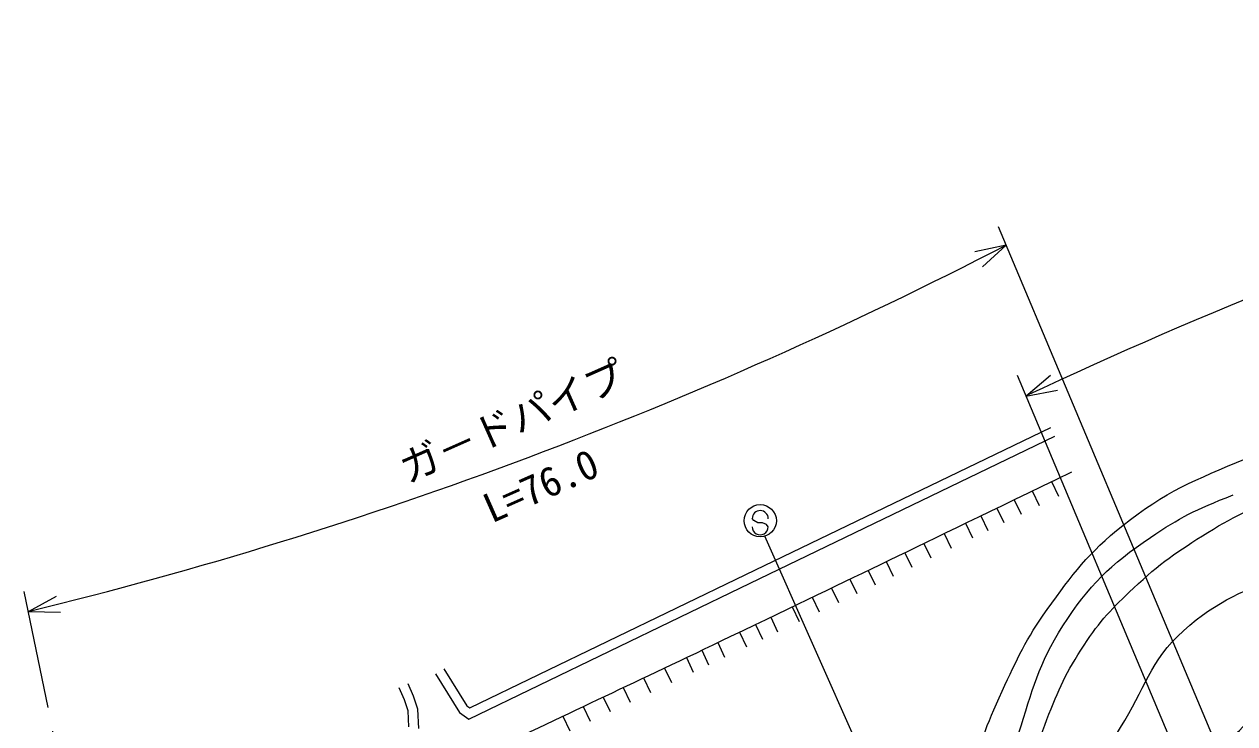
# Model space of a CAD drawing. Units: millimetres, scale not verified. Extents: x 0 to 700000, y -47500 to 447500.
# Drawn here: x 68872 to 144018, y 298896 to 342293 of the extents above; entities that cross this region are included whole.
import ezdxf
from ezdxf.enums import TextEntityAlignment as Align

# ---------------------------------------------------------------- set-up
doc = ezdxf.new("R2010")
doc.units = ezdxf.units.MM
doc.header["$LTSCALE"] = 1000
doc.linetypes.add('CHAIN', pattern=[18.5, 12, -1.5, 3.5, -1.5])
for name, color, linetype, lineweight in [('M-STR-HTXT', 7, 'Continuous', 13), ('M-STR-STRC', 7, 'Continuous', 25), ('M-TTL-BAND', 7, 'Continuous', 25), ('S-TTL', 7, 'Continuous', 25)]:
    doc.layers.add(name, color=color, linetype=linetype, lineweight=lineweight)
doc.styles.add('@ＭＳ ゴシック', font='')
doc.styles.add('ＭＳ ゴシック', font='')
doc.styles.get('@ＭＳ ゴシック').set_extended_font_data('@MS Gothic')
doc.styles.get('ＭＳ ゴシック').set_extended_font_data('MS Gothic')

msp = doc.modelspace()

# ---------------------------------------------------------------- linework, layer by layer
at = {"layer": 'M-STR-HTXT'}
for p, q in [((142831, 297718), (129357, 329729)), ((129834, 328597), (127882, 328170)), ((129834, 328597), (128357, 327251)), ((140518, 296745), (130522, 320494)), ((131054, 319230), (132581, 320519)), ((131054, 319230), (133020, 319583)), ((69128, 305859), (70880, 306820)), ((69128, 305859), (71125, 305815))]:
    msp.add_line(p, q, dxfattribs=at)
for centre, radius, start, end in [((260847, 42816), 305371, 101.2749, 115.15301), ((4265, 571441), 273388, 283.72458, 297.34233)]:
    msp.add_arc(centre, radius, start, end, dxfattribs=at)
at = {"layer": 'M-STR-STRC'}
for p, q in [((114160, 311503), (114061, 311621)), ((114405, 311364), (114160, 311503)), ((114706, 311362), (114405, 311364)), ((114951, 311250), (114706, 311362)), ((115057, 311114), (114951, 311250)), ((127171, 282826), (114856, 310538))]:
    msp.add_line(p, q, dxfattribs=at)
msp.add_circle((114560, 311493), 1000, dxfattribs=at)
for centre, start, end in [((114561, 311618), 359.55488, 179.55488), ((114557, 311118), 179.55488, 359.55488)]:
    msp.add_arc(centre, 500, start, end, dxfattribs=at)
at = {"layer": 'M-TTL-BAND', "color": 2, "linetype": 'CHAIN', "lineweight": 13}
msp.add_line((85281, 227420), (68872, 307101), dxfattribs=at)
at = {"layer": 'S-TTL'}
for p, q in [((113670, 308155), (132594, 317284)), ((113930, 307614), (132854, 316744)), ((132636, 313918), (133072, 313018)), ((130315, 312794), (130751, 311894)), ((131440, 313338), (131876, 312438)), ((129256, 312281), (129691, 311381)), ((127307, 311337), (127743, 310437)), ((128255, 311796), (128691, 310896)), ((125971, 310691), (126406, 309790)), ((124718, 310085), (125154, 309184)), ((122381, 308955), (122816, 308055)), ((123529, 309510), (123964, 308609)), ((96529, 299883), (113670, 308155)), ((121255, 308412), (121689, 307511)), ((96473, 299189), (113930, 307614)), ((120129, 307869), (120563, 306968)), ((117794, 306746), (118227, 305845)), ((118982, 307317), (119416, 306416)), ((116543, 306145), (116976, 305244)), ((115210, 305505), (115642, 304604)), ((113265, 304573), (113698, 303671)), ((114264, 305052), (114696, 304150)), ((111919, 303928), (112351, 303026)), ((109975, 303001), (110405, 302098)), ((110926, 303454), (111357, 302552)), ((94916, 302303), (96338, 300016)), ((108614, 302354), (109043, 301451)), ((93046, 300608), (92698, 301373)), ((94406, 301986), (95893, 299595)), ((107314, 301737), (107742, 300834)), ((92486, 300390), (92152, 301125)), ((93307, 299808), (93046, 300608)), ((106053, 301140), (106481, 300236)), ((92711, 299700), (92486, 300390)), ((96338, 300016), (96529, 299883)), ((103568, 299962), (103997, 299058)), ((104812, 300552), (105240, 299648)), ((92754, 298706), (92711, 299700)), ((93359, 298608), (93307, 299808)), ((95893, 299595), (96473, 299189)), ((102302, 299360), (102732, 298457))]:
    msp.add_line(p, q, dxfattribs=at)
for points, knots in [([(127383, 294977), (128269, 297784), (128533, 298669), (129573, 300909), (130525, 302960), (131051, 304141), (132370, 305978), (133967, 308204), (134918, 309485), (137060, 311193), (139712, 313308), (141556, 314042), (144693, 315330), (146981, 316270), (148390, 316456), (150811, 316962), (153433, 317509), (154922, 317884), (157600, 317923), (160353, 317963), (161862, 317381), (164592, 317020), (166618, 316752), (167734, 316287), (169778, 316321), (171242, 316345), (172201, 316214), (173478, 316933), (175263, 317936), (176018, 318898), (177411, 320399), (178213, 321263), (178503, 321587), (179363, 322701)], [0, 0, 0, 0, 1, 1, 1, 2, 2, 2, 3, 3, 3, 4, 4, 4, 5, 5, 5, 6, 6, 6, 7, 7, 7, 8, 8, 8, 9, 9, 9, 10, 10, 10, 11, 11, 11, 11]), ([(129367, 290465), (130112, 292180), (130312, 292677), (130835, 294126), (131533, 296055), (131602, 297245), (132350, 299156), (133087, 301036), (133552, 302092), (134662, 303779), (135666, 305306), (136398, 306061), (137730, 307313), (139374, 308857), (140439, 309579), (142353, 310771), (144180, 311908), (145322, 312367), (147345, 313101), (150190, 314135), (151887, 314458), (154881, 314908), (156952, 315219), (158148, 315115), (160241, 315044), (162947, 314951), (164421, 314440), (167097, 314034), (168252, 313859), (168885, 313653), (170050, 313568), (171525, 313459), (172370, 313336), (173837, 313529), (175642, 313766), (176671, 314129), (178246, 315044), (180465, 316333), (181373, 317553), (183237, 319317), (184564, 320572), (185009, 321013), (186539, 322627)], [0, 0, 0, 0, 1, 1, 1, 2, 2, 2, 3, 3, 3, 4, 4, 4, 5, 5, 5, 6, 6, 6, 7, 7, 7, 8, 8, 8, 9, 9, 9, 10, 10, 10, 11, 11, 11, 12, 12, 12, 13, 13, 13, 14, 14, 14, 14]), ([(129824, 289427), (130939, 290909), (131259, 291393), (132358, 292492), (133064, 293198), (133621, 293436), (134251, 294211), (135534, 295786), (135848, 296949), (136932, 298668), (138423, 301034), (138754, 302802), (140836, 304670), (142992, 306605), (144647, 307163), (147332, 308253), (149833, 309269), (151379, 309450), (154033, 309943), (157321, 310553), (159205, 310667), (162540, 310904), (165584, 311121), (167305, 310938), (170348, 311166), (172358, 311317), (173566, 311105), (175476, 311749), (177860, 312553), (179150, 313283), (181128, 314837), (183248, 316503), (184108, 317810), (185906, 319819), (186914, 320946), (187248, 321320), (188443, 322742)], [0, 0, 0, 0, 1, 1, 1, 2, 2, 2, 3, 3, 3, 4, 4, 4, 5, 5, 5, 6, 6, 6, 7, 7, 7, 8, 8, 8, 9, 9, 9, 10, 10, 10, 11, 11, 11, 12, 12, 12, 12]), ([(133023, 289501), (133155, 289735), (133216, 289805), (133348, 289993), (134111, 291081), (134747, 291538), (135795, 292353), (138062, 294117), (139693, 294610), (141914, 296432), (143457, 297698), (144347, 298409), (145643, 299928), (146981, 301497), (147298, 302728), (148731, 304211), (149973, 305496), (150861, 306064), (152460, 306862), (154821, 308040), (156338, 308305), (158928, 308814), (161542, 309328), (163052, 309414), (165716, 309484), (167652, 309535), (168732, 309191), (170669, 309222), (172872, 309256), (174184, 309045), (176291, 309688), (179060, 310533), (180428, 311642), (182643, 313504), (185036, 315517), (185787, 317242), (187974, 319477), (189322, 320854), (189783, 321317), (191502, 322926)], [0, 0, 0, 0, 1, 1, 1, 2, 2, 2, 3, 3, 3, 4, 4, 4, 5, 5, 5, 6, 6, 6, 7, 7, 7, 8, 8, 8, 9, 9, 9, 10, 10, 10, 11, 11, 11, 12, 12, 12, 13, 13, 13, 13]), ([(73543, 284421), (75926, 286182), (76689, 286687), (78822, 287956), (81830, 289745), (83758, 290291), (86908, 291816), (90919, 293758), (93123, 294934), (97133, 296877), (103213, 299822), (106652, 301405), (112745, 304324), (121023, 308290), (123614, 309549), (133912, 314535)], [0, 0, 0, 0, 1, 1, 1, 2, 2, 2, 3, 3, 3, 4, 4, 4, 5, 5, 5, 5]), ([(128915, 291493), (129546, 294689), (129748, 295684), (130593, 298282), (131466, 300968), (131820, 302592), (133346, 304968), (134975, 307505), (136286, 308755), (138779, 310450), (140642, 311717), (141523, 312149), (143907, 313092)], [0, 0, 0, 0, 1, 1, 1, 2, 2, 2, 3, 3, 3, 4, 4, 4, 4])]:
    msp.add_open_spline(points, degree=3, knots=knots, dxfattribs=at)

# ---------------------------------------------------------------- texts
at = {"layer": 'M-STR-HTXT', "style": 'ＭＳ ゴシック'}
msp.add_text('ガ－ドパイプ', height=1833, rotation=23.938, dxfattribs=at).set_placement((99751, 316336), align=Align.BOTTOM_CENTER)
at = {"layer": 'M-STR-HTXT', "style": '@ＭＳ ゴシック'}
msp.add_text('L=76.0', height=1833, rotation=23.938, dxfattribs=at).set_placement((100563, 314508), align=Align.TOP_CENTER)

doc.saveas('drawing.dxf')
